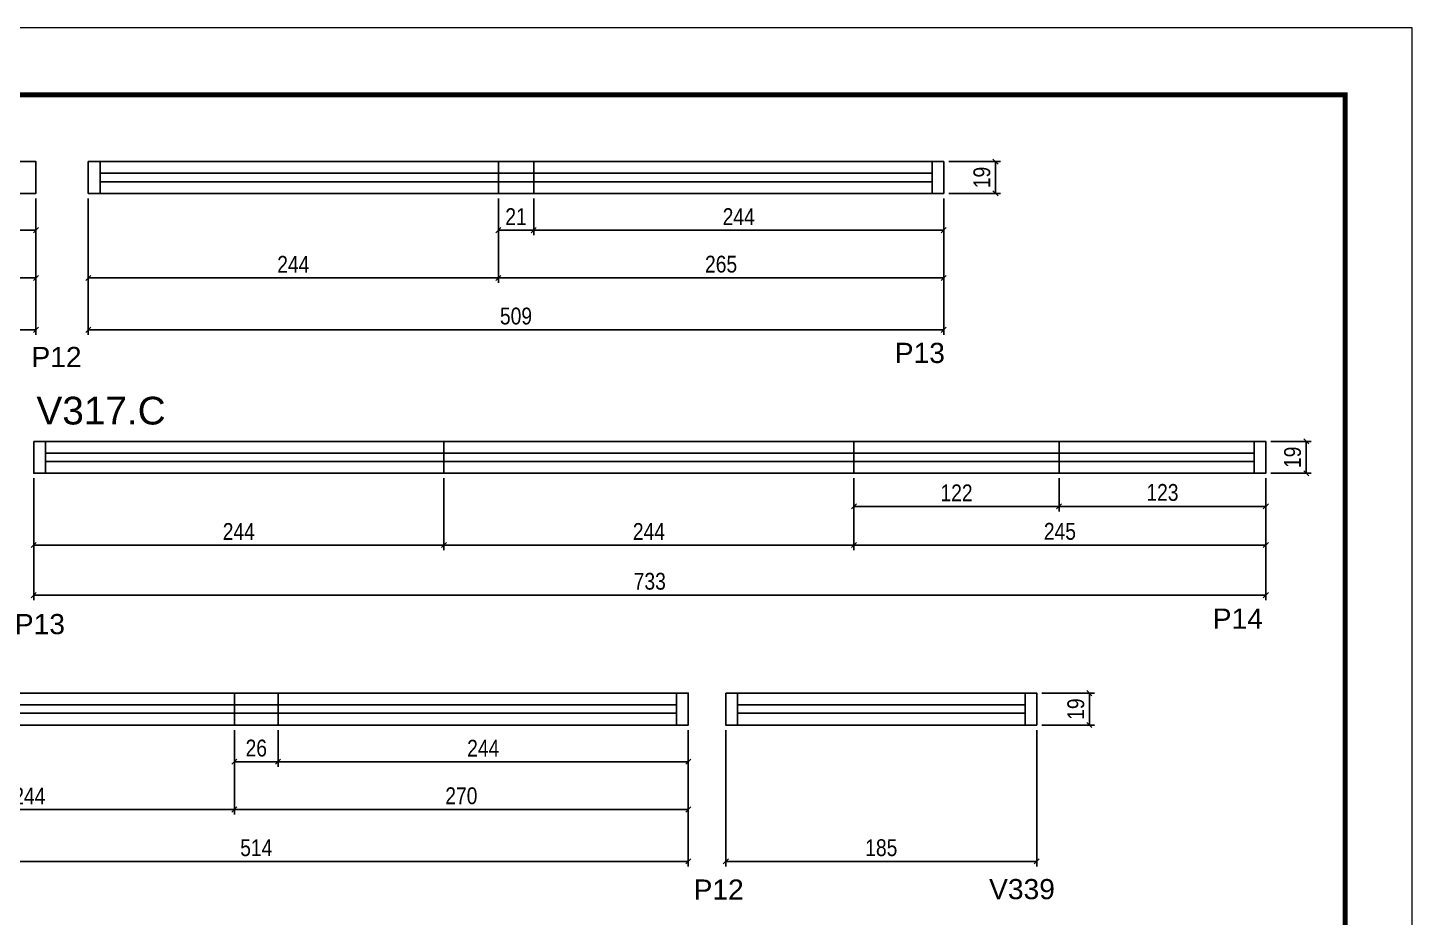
# Model space of a CAD drawing. Extents: x 3090 to 9343, y 762 to 5258.
# Drawn here: x 8520 to 9343, y 3580 to 4109 of the extents above; entities that cross this region are included whole.
import ezdxf

# ---------------------------------------------------------------- set-up
doc = ezdxf.new("R2010")
doc.units = 0
doc.linetypes.add('DASHED', pattern=[0.75, 0.5, -0.25])
for name, color, linetype in [('5', 5, 'Continuous'), ('COTA', 241, 'Continuous'), ('NOMENCLATURA', 7, 'Continuous'), ('Painéis', 200, 'Continuous'), ('SARR_2.2x7', 40, 'Continuous')]:
    doc.layers.add(name, color=color, linetype=linetype)
for name, color, linetype, lineweight in [('Folhas', 255, 'Continuous', 9), ('Romaneio', 3, 'Continuous', 13), ('SARRAFO DE PRESSAO', 251, 'DASHED', 9)]:
    doc.layers.add(name, color=color, linetype=linetype, lineweight=lineweight)
doc.styles.add('COTA TECNICA-50', font='techl___.ttf', dxfattribs={"height": 10})
doc.styles.get("Standard").update_dxf_attribs({"font": 'arial.ttf'})
doc.dimstyles.new('COTA PAINEL-50', dxfattribs={"dimtxt": 10, "dimasz": 3, "dimexe": 3, "dimexo": 3, "dimgap": 3, "dimtad": 1, "dimdec": 1, "dimzin": 12, "dimdsep": 46, "dimtxsty": 'COTA TECNICA-50', "dimblk1": 'OBLIQUE', "dimblk2": 'OBLIQUE', "dimsah": 1, "dimcen": 0.9, "dimclrd": 4, "dimclre": 4, "dimclrt": 240, "dimadec": 1, "dimazin": 3, "dimtfac": 1, "dimtdec": 1, "dimtmove": 0, "dimatfit": 3, "dimfxl": 1, "dimtolj": 1, "dimtzin": 12, "dimarcsym": 0})

# ---------------------------------------------------------------- blocks, each defined once
blk = doc.blocks.new('9999999999')
at = {"layer": 'Folhas'}
blk.add_lwpolyline([(98138.98, 34190.21), (99623.98, 34190.21), (99623.98, 35240.21), (98138.98, 35240.21)], close=True, dxfattribs=at)
at = {"layer": 'Folhas', "color": 30, "const_width": 3}
blk.add_lwpolyline([(98213.98, 34230.21), (99583.98, 34230.21), (99583.98, 35200.21), (98213.98, 35200.21)], close=True, dxfattribs=at)
blk = doc.blocks.new('_Oblique')
at = {"color": 0, "linetype": 'ByBlock', "lineweight": -2}
blk.add_line((-0.5, -0.5), (0.5, 0.5), dxfattribs=at)
blk = doc.blocks.new('*D254')
at = {"layer": 'COTA', "color": 4, "linetype": 'ByBlock', "lineweight": -2, "transparency": 16777216}
for p, q in [((8935.02, 3691.14), (8935.02, 3610.01)), ((9120.02, 3691.14), (9120.02, 3610.01)), ((9120.02, 3613.01), (8935.02, 3613.01))]:
    blk.add_line(p, q, dxfattribs=at)
at = {"layer": 'Defpoints', "color": 0, "linetype": 'ByBlock', "transparency": 16777216}
for p in [(8935.02, 3694.14), (9120.02, 3694.14), (8935.02, 3613.01)]:
    blk.add_point(p, dxfattribs=at)
at = {"layer": 'COTA', "color": 4, "linetype": 'ByBlock', "lineweight": -2, "transparency": 16777216, "xscale": 3, "yscale": 3, "zscale": 3, "rotation": 180}
blk.add_blockref('_Oblique', (8935.02, 3613.01), dxfattribs=at)
at = {"layer": 'COTA', "color": 4, "linetype": 'ByBlock', "lineweight": -2, "transparency": 16777216, "xscale": 3, "yscale": 3, "zscale": 3}
blk.add_blockref('_Oblique', (9120.02, 3613.01), dxfattribs=at)
at = {"layer": 'COTA', "color": 240, "linetype": 'ByBlock', "transparency": 16777216, "insert": (9027.52, 3621.14), "char_height": 10, "attachment_point": 5, "style": 'COTA TECNICA-50'}
blk.add_mtext('\\A1;185', dxfattribs=at)
blk = doc.blocks.new('*D255')
at = {"layer": 'Defpoints', "color": 0, "linetype": 'ByBlock', "transparency": 16777216}
for p in [(9120.02, 3713.14), (9151.36, 3713.14), (9120.02, 3694.14)]:
    blk.add_point(p, dxfattribs=at)
at = {"layer": 'Romaneio', "color": 4, "linetype": 'ByBlock', "lineweight": -2, "transparency": 16777216}
for p, q in [((9123.02, 3713.14), (9154.36, 3713.14)), ((9151.36, 3694.14), (9151.36, 3713.14)), ((9123.02, 3694.14), (9154.36, 3694.14))]:
    blk.add_line(p, q, dxfattribs=at)
at = {"layer": 'Romaneio', "color": 4, "linetype": 'ByBlock', "lineweight": -2, "transparency": 16777216, "xscale": 3, "yscale": 3, "zscale": 3}
for p, rotation in [((9151.36, 3713.14), 90), ((9151.36, 3694.14), 270)]:
    blk.add_blockref('_Oblique', p, dxfattribs=dict(at, rotation=rotation))
at = {"layer": 'Romaneio', "color": 240, "linetype": 'ByBlock', "transparency": 16777216, "insert": (9143.27, 3703.64), "char_height": 10, "attachment_point": 5, "rotation": 90, "style": 'COTA TECNICA-50'}
blk.add_mtext('\\A1;19', dxfattribs=at)
blk = doc.blocks.new('*D264')
at = {"layer": 'COTA', "color": 4, "linetype": 'ByBlock', "lineweight": -2, "transparency": 16777216}
for p, q in [((8280.6, 4007.46), (8280.6, 3985.63)), ((8524.6, 4007.46), (8524.6, 3985.63)), ((8280.6, 3988.63), (8524.6, 3988.63))]:
    blk.add_line(p, q, dxfattribs=at)
at = {"layer": 'Defpoints', "color": 0, "linetype": 'ByBlock', "transparency": 16777216}
for p in [(8280.6, 4010.46), (8524.6, 4010.46), (8524.6, 3988.63)]:
    blk.add_point(p, dxfattribs=at)
at = {"layer": 'COTA', "color": 4, "linetype": 'ByBlock', "lineweight": -2, "transparency": 16777216, "xscale": 3, "yscale": 3, "zscale": 3, "rotation": 180}
blk.add_blockref('_Oblique', (8280.6, 3988.63), dxfattribs=at)
at = {"layer": 'COTA', "color": 4, "linetype": 'ByBlock', "lineweight": -2, "transparency": 16777216, "xscale": 3, "yscale": 3, "zscale": 3}
blk.add_blockref('_Oblique', (8524.6, 3988.63), dxfattribs=at)
at = {"layer": 'COTA', "color": 240, "linetype": 'ByBlock', "transparency": 16777216, "insert": (8402.6, 3996.7), "char_height": 10, "attachment_point": 5, "style": 'COTA TECNICA-50'}
blk.add_mtext('\\A1;244', dxfattribs=at)
blk = doc.blocks.new('*D265')
at = {"layer": 'COTA', "color": 4, "linetype": 'ByBlock', "lineweight": -2, "transparency": 16777216}
for p, q in [((8254.6, 4007.46), (8254.6, 3957.24)), ((8524.6, 4007.46), (8524.6, 3957.24)), ((8524.6, 3960.24), (8254.6, 3960.24))]:
    blk.add_line(p, q, dxfattribs=at)
at = {"layer": 'Defpoints', "color": 0, "linetype": 'ByBlock', "transparency": 16777216}
for p in [(8254.6, 4010.46), (8524.6, 4010.46), (8254.6, 3960.24)]:
    blk.add_point(p, dxfattribs=at)
at = {"layer": 'COTA', "color": 4, "linetype": 'ByBlock', "lineweight": -2, "transparency": 16777216, "xscale": 3, "yscale": 3, "zscale": 3}
for p, rotation in [((8254.6, 3960.24), 180.0000022456254), ((8524.6, 3960.24), 2.245625445596033e-06)]:
    blk.add_blockref('_Oblique', p, dxfattribs=dict(at, rotation=rotation))
at = {"layer": 'COTA', "color": 240, "linetype": 'ByBlock', "transparency": 16777216, "insert": (8389.6, 3968.34), "char_height": 10, "attachment_point": 5, "rotation": 0, "style": 'COTA TECNICA-50'}
blk.add_mtext('\\A1;270', dxfattribs=at)
blk = doc.blocks.new('*D194')
at = {"layer": 'COTA', "color": 4, "linetype": 'ByBlock', "lineweight": -2, "transparency": 16777216}
for p, q in [((8555.71, 4007.46), (8555.71, 3957.24)), ((8799.71, 4007.46), (8799.71, 3957.24)), ((8555.71, 3960.24), (8799.71, 3960.24))]:
    blk.add_line(p, q, dxfattribs=at)
at = {"layer": 'Defpoints', "color": 0, "linetype": 'ByBlock', "transparency": 16777216}
for p in [(8555.71, 4010.46), (8799.71, 4010.46), (8799.71, 3960.24)]:
    blk.add_point(p, dxfattribs=at)
at = {"layer": 'COTA', "color": 4, "linetype": 'ByBlock', "lineweight": -2, "transparency": 16777216, "xscale": 3, "yscale": 3, "zscale": 3, "rotation": 180}
blk.add_blockref('_Oblique', (8555.71, 3960.24), dxfattribs=at)
at = {"layer": 'COTA', "color": 4, "linetype": 'ByBlock', "lineweight": -2, "transparency": 16777216, "xscale": 3, "yscale": 3, "zscale": 3}
blk.add_blockref('_Oblique', (8799.71, 3960.24), dxfattribs=at)
at = {"layer": 'COTA', "color": 240, "linetype": 'ByBlock', "transparency": 16777216, "insert": (8677.71, 3968.31), "char_height": 10, "attachment_point": 5, "style": 'COTA TECNICA-50'}
blk.add_mtext('\\A1;244', dxfattribs=at)
blk = doc.blocks.new('*D195')
at = {"layer": 'COTA', "color": 4, "linetype": 'ByBlock', "lineweight": -2, "transparency": 16777216}
for p, q in [((8799.71, 4007.46), (8799.71, 3985.63)), ((8820.71, 4007.46), (8820.71, 3985.63)), ((8799.71, 3988.63), (8820.71, 3988.63))]:
    blk.add_line(p, q, dxfattribs=at)
at = {"layer": 'Defpoints', "color": 0, "linetype": 'ByBlock', "transparency": 16777216}
for p in [(8799.71, 4010.46), (8820.71, 4010.46), (8820.71, 3988.63)]:
    blk.add_point(p, dxfattribs=at)
at = {"layer": 'COTA', "color": 4, "linetype": 'ByBlock', "lineweight": -2, "transparency": 16777216, "xscale": 3, "yscale": 3, "zscale": 3, "rotation": 180}
blk.add_blockref('_Oblique', (8799.71, 3988.63), dxfattribs=at)
at = {"layer": 'COTA', "color": 4, "linetype": 'ByBlock', "lineweight": -2, "transparency": 16777216, "xscale": 3, "yscale": 3, "zscale": 3}
blk.add_blockref('_Oblique', (8820.71, 3988.63), dxfattribs=at)
at = {"layer": 'COTA', "color": 240, "linetype": 'ByBlock', "transparency": 16777216, "insert": (8810.21, 3996.69), "char_height": 10, "attachment_point": 5, "style": 'COTA TECNICA-50'}
blk.add_mtext('\\A1;21', dxfattribs=at)
blk = doc.blocks.new('*D196')
at = {"layer": 'COTA', "color": 4, "linetype": 'ByBlock', "lineweight": -2, "transparency": 16777216}
for p, q in [((8820.71, 4007.46), (8820.71, 3985.63)), ((9064.7, 4007.46), (9064.7, 3985.63)), ((8820.71, 3988.63), (9064.7, 3988.63))]:
    blk.add_line(p, q, dxfattribs=at)
at = {"layer": 'Defpoints', "color": 0, "linetype": 'ByBlock', "transparency": 16777216}
for p in [(8820.71, 4010.46), (9064.7, 4010.46), (9064.7, 3988.63)]:
    blk.add_point(p, dxfattribs=at)
at = {"layer": 'COTA', "color": 4, "linetype": 'ByBlock', "lineweight": -2, "transparency": 16777216, "xscale": 3, "yscale": 3, "zscale": 3, "rotation": 180}
blk.add_blockref('_Oblique', (8820.71, 3988.63), dxfattribs=at)
at = {"layer": 'COTA', "color": 4, "linetype": 'ByBlock', "lineweight": -2, "transparency": 16777216, "xscale": 3, "yscale": 3, "zscale": 3}
blk.add_blockref('_Oblique', (9064.7, 3988.63), dxfattribs=at)
at = {"layer": 'COTA', "color": 240, "linetype": 'ByBlock', "transparency": 16777216, "insert": (8942.7, 3996.7), "char_height": 10, "attachment_point": 5, "style": 'COTA TECNICA-50'}
blk.add_mtext('\\A1;244', dxfattribs=at)
blk = doc.blocks.new('*D197')
at = {"layer": 'COTA', "color": 4, "linetype": 'ByBlock', "lineweight": -2, "transparency": 16777216}
for p, q in [((8799.71, 4007.46), (8799.71, 3957.24)), ((9064.7, 4007.46), (9064.7, 3957.24)), ((9064.7, 3960.24), (8799.71, 3960.24))]:
    blk.add_line(p, q, dxfattribs=at)
at = {"layer": 'Defpoints', "color": 0, "linetype": 'ByBlock', "transparency": 16777216}
for p in [(8799.71, 4010.46), (9064.7, 4010.46), (8799.71, 3960.24)]:
    blk.add_point(p, dxfattribs=at)
at = {"layer": 'COTA', "color": 4, "linetype": 'ByBlock', "lineweight": -2, "transparency": 16777216, "xscale": 3, "yscale": 3, "zscale": 3}
for p, rotation in [((8799.71, 3960.24), 180.0000022879957), ((9064.7, 3960.24), 2.287995712890734e-06)]:
    blk.add_blockref('_Oblique', p, dxfattribs=dict(at, rotation=rotation))
at = {"layer": 'COTA', "color": 240, "linetype": 'ByBlock', "transparency": 16777216, "insert": (8932.2, 3968.35), "char_height": 10, "attachment_point": 5, "rotation": 0, "style": 'COTA TECNICA-50'}
blk.add_mtext('\\A1;265', dxfattribs=at)
blk = doc.blocks.new('*D30')
at = {"layer": 'COTA', "color": 4, "linetype": 'ByBlock', "lineweight": -2, "transparency": 16777216}
for p, q in [((9067.7, 4029.46), (9098.46, 4029.46)), ((9095.46, 4029.46), (9095.46, 4010.46)), ((9067.7, 4010.46), (9098.46, 4010.46))]:
    blk.add_line(p, q, dxfattribs=at)
at = {"layer": 'Defpoints', "color": 0, "linetype": 'ByBlock', "transparency": 16777216}
for p in [(9064.7, 4029.46), (9064.7, 4010.46), (9095.46, 4010.46)]:
    blk.add_point(p, dxfattribs=at)
at = {"layer": 'COTA', "color": 4, "linetype": 'ByBlock', "lineweight": -2, "transparency": 16777216, "xscale": 3, "yscale": 3, "zscale": 3}
for p, rotation in [((9095.46, 4029.46), 90), ((9095.46, 4010.46), 270)]:
    blk.add_blockref('_Oblique', p, dxfattribs=dict(at, rotation=rotation))
at = {"layer": 'COTA', "color": 240, "linetype": 'ByBlock', "transparency": 16777216, "insert": (9087.38, 4019.96), "char_height": 10, "attachment_point": 5, "rotation": 90, "style": 'COTA TECNICA-50'}
blk.add_mtext('\\A1;19', dxfattribs=at)
blk = doc.blocks.new('*D201')
at = {"layer": 'COTA', "color": 4, "linetype": 'ByBlock', "lineweight": -2, "transparency": 16777216}
for p, q in [((8523.28, 3840.97), (8523.28, 3798.27)), ((8767.28, 3840.97), (8767.28, 3798.27)), ((8523.28, 3801.27), (8767.28, 3801.27))]:
    blk.add_line(p, q, dxfattribs=at)
at = {"layer": 'Defpoints', "color": 0, "linetype": 'ByBlock', "transparency": 16777216}
for p in [(8523.28, 3843.97), (8767.28, 3843.97), (8767.28, 3801.27)]:
    blk.add_point(p, dxfattribs=at)
at = {"layer": 'COTA', "color": 4, "linetype": 'ByBlock', "lineweight": -2, "transparency": 16777216, "xscale": 3, "yscale": 3, "zscale": 3, "rotation": 180}
blk.add_blockref('_Oblique', (8523.28, 3801.27), dxfattribs=at)
at = {"layer": 'COTA', "color": 4, "linetype": 'ByBlock', "lineweight": -2, "transparency": 16777216, "xscale": 3, "yscale": 3, "zscale": 3}
blk.add_blockref('_Oblique', (8767.28, 3801.27), dxfattribs=at)
at = {"layer": 'COTA', "color": 240, "linetype": 'ByBlock', "transparency": 16777216, "insert": (8645.28, 3809.35), "char_height": 10, "attachment_point": 5, "style": 'COTA TECNICA-50'}
blk.add_mtext('\\A1;244', dxfattribs=at)
blk = doc.blocks.new('*D202')
at = {"layer": 'COTA', "color": 4, "linetype": 'ByBlock', "lineweight": -2, "transparency": 16777216}
for p, q in [((8767.28, 3840.97), (8767.28, 3798.27)), ((9011.28, 3840.97), (9011.28, 3798.27)), ((8767.28, 3801.27), (9011.28, 3801.27))]:
    blk.add_line(p, q, dxfattribs=at)
at = {"layer": 'Defpoints', "color": 0, "linetype": 'ByBlock', "transparency": 16777216}
for p in [(8767.28, 3843.97), (9011.28, 3843.97), (9011.28, 3801.27)]:
    blk.add_point(p, dxfattribs=at)
at = {"layer": 'COTA', "color": 4, "linetype": 'ByBlock', "lineweight": -2, "transparency": 16777216, "xscale": 3, "yscale": 3, "zscale": 3, "rotation": 180}
blk.add_blockref('_Oblique', (8767.28, 3801.27), dxfattribs=at)
at = {"layer": 'COTA', "color": 4, "linetype": 'ByBlock', "lineweight": -2, "transparency": 16777216, "xscale": 3, "yscale": 3, "zscale": 3}
blk.add_blockref('_Oblique', (9011.28, 3801.27), dxfattribs=at)
at = {"layer": 'COTA', "color": 240, "linetype": 'ByBlock', "transparency": 16777216, "insert": (8889.28, 3809.35), "char_height": 10, "attachment_point": 5, "style": 'COTA TECNICA-50'}
blk.add_mtext('\\A1;244', dxfattribs=at)
blk = doc.blocks.new('*D203')
at = {"layer": 'COTA', "color": 4, "linetype": 'ByBlock', "lineweight": -2, "transparency": 16777216}
for p, q in [((9011.28, 3840.97), (9011.28, 3798.27)), ((9256.28, 3840.97), (9256.28, 3798.27)), ((9011.28, 3801.27), (9256.28, 3801.27))]:
    blk.add_line(p, q, dxfattribs=at)
at = {"layer": 'Defpoints', "color": 0, "linetype": 'ByBlock', "transparency": 16777216}
for p in [(9011.28, 3843.97), (9256.28, 3843.97), (9256.28, 3801.27)]:
    blk.add_point(p, dxfattribs=at)
at = {"layer": 'COTA', "color": 4, "linetype": 'ByBlock', "lineweight": -2, "transparency": 16777216, "xscale": 3, "yscale": 3, "zscale": 3, "rotation": 180}
blk.add_blockref('_Oblique', (9011.28, 3801.27), dxfattribs=at)
at = {"layer": 'COTA', "color": 4, "linetype": 'ByBlock', "lineweight": -2, "transparency": 16777216, "xscale": 3, "yscale": 3, "zscale": 3}
blk.add_blockref('_Oblique', (9256.28, 3801.27), dxfattribs=at)
at = {"layer": 'COTA', "color": 240, "linetype": 'ByBlock', "transparency": 16777216, "insert": (9133.78, 3809.38), "char_height": 10, "attachment_point": 5, "style": 'COTA TECNICA-50'}
blk.add_mtext('\\A1;245', dxfattribs=at)
blk = doc.blocks.new('*D204')
at = {"layer": 'COTA', "color": 4, "linetype": 'ByBlock', "lineweight": -2, "transparency": 16777216}
for p, q in [((9011.28, 3840.97), (9011.28, 3821.29)), ((9133.28, 3840.97), (9133.28, 3821.29)), ((9011.28, 3824.29), (9133.28, 3824.29))]:
    blk.add_line(p, q, dxfattribs=at)
at = {"layer": 'Defpoints', "color": 0, "linetype": 'ByBlock', "transparency": 16777216}
for p in [(9011.28, 3843.97), (9133.28, 3843.97), (9133.28, 3824.29)]:
    blk.add_point(p, dxfattribs=at)
at = {"layer": 'COTA', "color": 4, "linetype": 'ByBlock', "lineweight": -2, "transparency": 16777216, "xscale": 3, "yscale": 3, "zscale": 3}
for p, rotation in [((9011.28, 3824.29), 180.0000727987055), ((9133.28, 3824.29), 7.279870543824064e-05)]:
    blk.add_blockref('_Oblique', p, dxfattribs=dict(at, rotation=rotation))
at = {"layer": 'COTA', "color": 240, "linetype": 'ByBlock', "transparency": 16777216, "insert": (9072.28, 3832.35), "char_height": 10, "attachment_point": 5, "rotation": 0.00007, "style": 'COTA TECNICA-50'}
blk.add_mtext('\\A1;122', dxfattribs=at)
blk = doc.blocks.new('*D205')
at = {"layer": 'COTA', "color": 4, "linetype": 'ByBlock', "lineweight": -2, "transparency": 16777216}
for p, q in [((9133.28, 3840.97), (9133.28, 3821.29)), ((9256.28, 3840.97), (9256.28, 3821.29)), ((9133.28, 3824.29), (9256.28, 3824.29))]:
    blk.add_line(p, q, dxfattribs=at)
at = {"layer": 'Defpoints', "color": 0, "linetype": 'ByBlock', "transparency": 16777216}
for p in [(9133.28, 3843.97), (9256.28, 3843.97), (9256.28, 3824.29)]:
    blk.add_point(p, dxfattribs=at)
at = {"layer": 'COTA', "color": 4, "linetype": 'ByBlock', "lineweight": -2, "transparency": 16777216, "xscale": 3, "yscale": 3, "zscale": 3, "rotation": 180}
blk.add_blockref('_Oblique', (9133.28, 3824.29), dxfattribs=at)
at = {"layer": 'COTA', "color": 4, "linetype": 'ByBlock', "lineweight": -2, "transparency": 16777216, "xscale": 3, "yscale": 3, "zscale": 3}
blk.add_blockref('_Oblique', (9256.28, 3824.29), dxfattribs=at)
at = {"layer": 'COTA', "color": 240, "linetype": 'ByBlock', "transparency": 16777216, "insert": (9194.78, 3832.51), "char_height": 10, "attachment_point": 5, "style": 'COTA TECNICA-50'}
blk.add_mtext('\\A1;123', dxfattribs=at)
blk = doc.blocks.new('*D206')
at = {"layer": 'COTA', "color": 4, "linetype": 'ByBlock', "lineweight": -2, "transparency": 16777216}
for p, q in [((9259.28, 3862.97), (9283.31, 3862.97)), ((9280.31, 3862.97), (9280.31, 3843.97)), ((9259.28, 3843.97), (9283.31, 3843.97))]:
    blk.add_line(p, q, dxfattribs=at)
at = {"layer": 'Defpoints', "color": 0, "linetype": 'ByBlock', "transparency": 16777216}
for p in [(9256.28, 3862.97), (9256.28, 3843.97), (9280.31, 3843.97)]:
    blk.add_point(p, dxfattribs=at)
at = {"layer": 'COTA', "color": 4, "linetype": 'ByBlock', "lineweight": -2, "transparency": 16777216, "xscale": 3, "yscale": 3, "zscale": 3}
for p, rotation in [((9280.31, 3862.97), 90), ((9280.31, 3843.97), 270)]:
    blk.add_blockref('_Oblique', p, dxfattribs=dict(at, rotation=rotation))
at = {"layer": 'COTA', "color": 240, "linetype": 'ByBlock', "transparency": 16777216, "insert": (9272.22, 3853.47), "char_height": 10, "attachment_point": 5, "rotation": 90, "style": 'COTA TECNICA-50'}
blk.add_mtext('\\A1;19', dxfattribs=at)
blk = doc.blocks.new('*D208')
at = {"layer": 'Defpoints', "color": 0, "linetype": 'ByBlock', "transparency": 16777216}
for p in [(8010.6, 4010.46), (8524.6, 4010.46), (8524.6, 3929.33)]:
    blk.add_point(p, dxfattribs=at)
at = {"layer": 'Romaneio', "color": 4, "linetype": 'ByBlock', "lineweight": -2, "transparency": 16777216}
for p, q in [((8010.6, 4007.46), (8010.6, 3926.33)), ((8524.6, 4007.46), (8524.6, 3926.33)), ((8010.6, 3929.33), (8524.6, 3929.33))]:
    blk.add_line(p, q, dxfattribs=at)
at = {"layer": 'Romaneio', "color": 4, "linetype": 'ByBlock', "lineweight": -2, "transparency": 16777216, "xscale": 3, "yscale": 3, "zscale": 3, "rotation": 180}
blk.add_blockref('_Oblique', (8010.6, 3929.33), dxfattribs=at)
at = {"layer": 'Romaneio', "color": 4, "linetype": 'ByBlock', "lineweight": -2, "transparency": 16777216, "xscale": 3, "yscale": 3, "zscale": 3}
blk.add_blockref('_Oblique', (8524.6, 3929.33), dxfattribs=at)
at = {"layer": 'Romaneio', "color": 240, "linetype": 'ByBlock', "transparency": 16777216, "insert": (8267.6, 3937.44), "char_height": 10, "attachment_point": 5, "style": 'COTA TECNICA-50'}
blk.add_mtext('\\A1;514', dxfattribs=at)
blk = doc.blocks.new('*D209')
at = {"layer": 'Defpoints', "color": 0, "linetype": 'ByBlock', "transparency": 16777216}
for p in [(8555.71, 4010.46), (9064.7, 4010.46), (8555.71, 3929.33)]:
    blk.add_point(p, dxfattribs=at)
at = {"layer": 'Romaneio', "color": 4, "linetype": 'ByBlock', "lineweight": -2, "transparency": 16777216}
for p, q in [((8555.71, 4007.46), (8555.71, 3926.33)), ((9064.7, 4007.46), (9064.7, 3926.33)), ((9064.7, 3929.33), (8555.71, 3929.33))]:
    blk.add_line(p, q, dxfattribs=at)
at = {"layer": 'Romaneio', "color": 4, "linetype": 'ByBlock', "lineweight": -2, "transparency": 16777216, "xscale": 3, "yscale": 3, "zscale": 3, "rotation": 180}
blk.add_blockref('_Oblique', (8555.71, 3929.33), dxfattribs=at)
at = {"layer": 'Romaneio', "color": 4, "linetype": 'ByBlock', "lineweight": -2, "transparency": 16777216, "xscale": 3, "yscale": 3, "zscale": 3}
blk.add_blockref('_Oblique', (9064.7, 3929.33), dxfattribs=at)
at = {"layer": 'Romaneio', "color": 240, "linetype": 'ByBlock', "transparency": 16777216, "insert": (8810.2, 3937.47), "char_height": 10, "attachment_point": 5, "style": 'COTA TECNICA-50'}
blk.add_mtext('\\A1;509', dxfattribs=at)
blk = doc.blocks.new('*D211')
at = {"layer": 'Defpoints', "color": 0, "linetype": 'ByBlock', "transparency": 16777216}
for p in [(8523.28, 3843.97), (9256.28, 3843.97), (9256.28, 3771.44)]:
    blk.add_point(p, dxfattribs=at)
at = {"layer": 'Romaneio', "color": 4, "linetype": 'ByBlock', "lineweight": -2, "transparency": 16777216}
for p, q in [((8523.28, 3840.97), (8523.28, 3768.44)), ((9256.28, 3840.97), (9256.28, 3768.44)), ((8523.28, 3771.44), (9256.28, 3771.44))]:
    blk.add_line(p, q, dxfattribs=at)
at = {"layer": 'Romaneio', "color": 4, "linetype": 'ByBlock', "lineweight": -2, "transparency": 16777216, "xscale": 3, "yscale": 3, "zscale": 3, "rotation": 180}
blk.add_blockref('_Oblique', (8523.28, 3771.44), dxfattribs=at)
at = {"layer": 'Romaneio', "color": 4, "linetype": 'ByBlock', "lineweight": -2, "transparency": 16777216, "xscale": 3, "yscale": 3, "zscale": 3}
blk.add_blockref('_Oblique', (9256.28, 3771.44), dxfattribs=at)
at = {"layer": 'Romaneio', "color": 240, "linetype": 'ByBlock', "transparency": 16777216, "insert": (8889.78, 3779.66), "char_height": 10, "attachment_point": 5, "style": 'COTA TECNICA-50'}
blk.add_mtext('\\A1;733', dxfattribs=at)
blk = doc.blocks.new('*D148')
at = {"layer": 'COTA', "color": 4, "linetype": 'ByBlock', "lineweight": -2, "transparency": 16777216}
for p, q in [((8398.68, 3691.14), (8398.68, 3640.91)), ((8642.68, 3691.14), (8642.68, 3640.91)), ((8398.68, 3643.91), (8642.68, 3643.91))]:
    blk.add_line(p, q, dxfattribs=at)
at = {"layer": 'Defpoints', "color": 0, "linetype": 'ByBlock', "transparency": 16777216}
for p in [(8398.68, 3694.14), (8642.68, 3694.14), (8642.68, 3643.91)]:
    blk.add_point(p, dxfattribs=at)
at = {"layer": 'COTA', "color": 4, "linetype": 'ByBlock', "lineweight": -2, "transparency": 16777216, "xscale": 3, "yscale": 3, "zscale": 3, "rotation": 180}
blk.add_blockref('_Oblique', (8398.68, 3643.91), dxfattribs=at)
at = {"layer": 'COTA', "color": 4, "linetype": 'ByBlock', "lineweight": -2, "transparency": 16777216, "xscale": 3, "yscale": 3, "zscale": 3}
blk.add_blockref('_Oblique', (8642.68, 3643.91), dxfattribs=at)
at = {"layer": 'COTA', "color": 240, "linetype": 'ByBlock', "transparency": 16777216, "insert": (8520.68, 3651.99), "char_height": 10, "attachment_point": 5, "style": 'COTA TECNICA-50'}
blk.add_mtext('\\A1;244', dxfattribs=at)
blk = doc.blocks.new('*D149')
at = {"layer": 'COTA', "color": 4, "linetype": 'ByBlock', "lineweight": -2, "transparency": 16777216}
for p, q in [((8642.68, 3691.14), (8642.68, 3669.31)), ((8668.68, 3691.14), (8668.68, 3669.31)), ((8642.68, 3672.31), (8668.68, 3672.31))]:
    blk.add_line(p, q, dxfattribs=at)
at = {"layer": 'Defpoints', "color": 0, "linetype": 'ByBlock', "transparency": 16777216}
for p in [(8642.68, 3694.14), (8668.68, 3694.14), (8668.68, 3672.31)]:
    blk.add_point(p, dxfattribs=at)
at = {"layer": 'COTA', "color": 4, "linetype": 'ByBlock', "lineweight": -2, "transparency": 16777216, "xscale": 3, "yscale": 3, "zscale": 3, "rotation": 180}
blk.add_blockref('_Oblique', (8642.68, 3672.31), dxfattribs=at)
at = {"layer": 'COTA', "color": 4, "linetype": 'ByBlock', "lineweight": -2, "transparency": 16777216, "xscale": 3, "yscale": 3, "zscale": 3}
blk.add_blockref('_Oblique', (8668.68, 3672.31), dxfattribs=at)
at = {"layer": 'COTA', "color": 240, "linetype": 'ByBlock', "transparency": 16777216, "insert": (8655.68, 3680.41), "char_height": 10, "attachment_point": 5, "style": 'COTA TECNICA-50'}
blk.add_mtext('\\A1;26', dxfattribs=at)
blk = doc.blocks.new('*D150')
at = {"layer": 'COTA', "color": 4, "linetype": 'ByBlock', "lineweight": -2, "transparency": 16777216}
for p, q in [((8668.68, 3691.14), (8668.68, 3669.31)), ((8912.68, 3691.14), (8912.68, 3669.31)), ((8668.68, 3672.31), (8912.68, 3672.31))]:
    blk.add_line(p, q, dxfattribs=at)
at = {"layer": 'Defpoints', "color": 0, "linetype": 'ByBlock', "transparency": 16777216}
for p in [(8668.68, 3694.14), (8912.68, 3694.14), (8912.68, 3672.31)]:
    blk.add_point(p, dxfattribs=at)
at = {"layer": 'COTA', "color": 4, "linetype": 'ByBlock', "lineweight": -2, "transparency": 16777216, "xscale": 3, "yscale": 3, "zscale": 3, "rotation": 180}
blk.add_blockref('_Oblique', (8668.68, 3672.31), dxfattribs=at)
at = {"layer": 'COTA', "color": 4, "linetype": 'ByBlock', "lineweight": -2, "transparency": 16777216, "xscale": 3, "yscale": 3, "zscale": 3}
blk.add_blockref('_Oblique', (8912.68, 3672.31), dxfattribs=at)
at = {"layer": 'COTA', "color": 240, "linetype": 'ByBlock', "transparency": 16777216, "insert": (8790.68, 3680.38), "char_height": 10, "attachment_point": 5, "style": 'COTA TECNICA-50'}
blk.add_mtext('\\A1;244', dxfattribs=at)
blk = doc.blocks.new('*D151')
at = {"layer": 'COTA', "color": 4, "linetype": 'ByBlock', "lineweight": -2, "transparency": 16777216}
for p, q in [((8642.68, 3691.14), (8642.68, 3640.91)), ((8912.68, 3691.14), (8912.68, 3640.91)), ((8912.68, 3643.91), (8642.68, 3643.91))]:
    blk.add_line(p, q, dxfattribs=at)
at = {"layer": 'Defpoints', "color": 0, "linetype": 'ByBlock', "transparency": 16777216}
for p in [(8642.68, 3694.14), (8912.68, 3694.14), (8642.68, 3643.91)]:
    blk.add_point(p, dxfattribs=at)
at = {"layer": 'COTA', "color": 4, "linetype": 'ByBlock', "lineweight": -2, "transparency": 16777216, "xscale": 3, "yscale": 3, "zscale": 3}
for p, rotation in [((8642.68, 3643.91), 180.0000022456254), ((8912.68, 3643.91), 2.245625445596033e-06)]:
    blk.add_blockref('_Oblique', p, dxfattribs=dict(at, rotation=rotation))
at = {"layer": 'COTA', "color": 240, "linetype": 'ByBlock', "transparency": 16777216, "insert": (8777.68, 3652.02), "char_height": 10, "attachment_point": 5, "rotation": 0, "style": 'COTA TECNICA-50'}
blk.add_mtext('\\A1;270', dxfattribs=at)
blk = doc.blocks.new('*D152')
at = {"layer": 'Defpoints', "color": 0, "linetype": 'ByBlock', "transparency": 16777216}
for p in [(8398.68, 3694.14), (8912.68, 3694.14), (8912.68, 3613.01)]:
    blk.add_point(p, dxfattribs=at)
at = {"layer": 'Romaneio', "color": 4, "linetype": 'ByBlock', "lineweight": -2, "transparency": 16777216}
for p, q in [((8398.68, 3691.14), (8398.68, 3610.01)), ((8912.68, 3691.14), (8912.68, 3610.01)), ((8398.68, 3613.01), (8912.68, 3613.01))]:
    blk.add_line(p, q, dxfattribs=at)
at = {"layer": 'Romaneio', "color": 4, "linetype": 'ByBlock', "lineweight": -2, "transparency": 16777216, "xscale": 3, "yscale": 3, "zscale": 3, "rotation": 180}
blk.add_blockref('_Oblique', (8398.68, 3613.01), dxfattribs=at)
at = {"layer": 'Romaneio', "color": 4, "linetype": 'ByBlock', "lineweight": -2, "transparency": 16777216, "xscale": 3, "yscale": 3, "zscale": 3}
blk.add_blockref('_Oblique', (8912.68, 3613.01), dxfattribs=at)
at = {"layer": 'Romaneio', "color": 240, "linetype": 'ByBlock', "transparency": 16777216, "insert": (8655.68, 3621.12), "char_height": 10, "attachment_point": 5, "style": 'COTA TECNICA-50'}
blk.add_mtext('\\A1;514', dxfattribs=at)

msp = doc.modelspace()

# ---------------------------------------------------------------- linework, layer by layer
at = {"layer": 'Painéis', "linetype": 'Continuous'}
for points in [[(8280.6, 4029.46), (8524.6, 4029.46), (8524.6, 4010.46), (8280.6, 4010.46)], [(8555.71, 4029.46), (8799.71, 4029.46), (8799.71, 4010.46), (8555.71, 4010.46)], [(8799.71, 4029.46), (8820.71, 4029.46), (8820.71, 4010.46), (8799.71, 4010.46)], [(8820.71, 4029.46), (9064.7, 4029.46), (9064.7, 4010.46), (8820.71, 4010.46)], [(8523.28, 3862.97), (8767.28, 3862.97), (8767.28, 3843.97), (8523.28, 3843.97)], [(8767.28, 3862.97), (9011.28, 3862.97), (9011.28, 3843.97), (8767.28, 3843.97)], [(9011.28, 3862.97), (9133.28, 3862.97), (9133.28, 3843.97), (9011.28, 3843.97)], [(9133.28, 3843.97), (9256.28, 3843.97), (9256.28, 3862.97), (9133.28, 3862.97)], [(8398.68, 3713.14), (8642.68, 3713.14), (8642.68, 3694.14), (8398.68, 3694.14)], [(8642.68, 3713.14), (8668.68, 3713.14), (8668.68, 3694.14), (8642.68, 3694.14)], [(8668.68, 3713.14), (8912.68, 3713.14), (8912.68, 3694.14), (8668.68, 3694.14)], [(8935.02, 3713.14), (9120.02, 3713.14), (9120.02, 3694.14), (8935.02, 3694.14)]]:
    msp.add_lwpolyline(points, close=True, dxfattribs=at)
at = {"layer": 'SARR_2.2x7', "linetype": 'Continuous'}
for p, q in [((8562.71, 4029.46), (8562.71, 4010.46)), ((9057.7, 4029.46), (9057.7, 4010.46)), ((8799.71, 4022.46), (8562.71, 4022.46)), ((8799.71, 4022.46), (9057.7, 4022.46)), ((8562.71, 4017.46), (8799.71, 4017.46)), ((9057.7, 4017.46), (8799.71, 4017.46)), ((8530.28, 3862.97), (8530.28, 3843.97)), ((8767.28, 3855.97), (8530.28, 3855.97)), ((8767.28, 3855.97), (9011.28, 3855.97)), ((9249.28, 3855.97), (9011.28, 3855.97)), ((9249.28, 3862.97), (9249.28, 3843.97)), ((8530.28, 3850.97), (8767.28, 3850.97)), ((9011.28, 3850.97), (8767.28, 3850.97)), ((9011.28, 3850.97), (9249.28, 3850.97)), ((8905.68, 3713.14), (8905.68, 3694.14)), ((8942.02, 3713.14), (8942.02, 3694.14)), ((9113.02, 3713.14), (9113.02, 3694.14)), ((8642.68, 3706.14), (8405.68, 3706.14)), ((8405.68, 3701.14), (8642.68, 3701.14)), ((8642.68, 3706.14), (8905.68, 3706.14)), ((8905.68, 3701.14), (8642.68, 3701.14)), ((8942.02, 3706.14), (9113.02, 3706.14)), ((9113.02, 3701.14), (8942.02, 3701.14))]:
    msp.add_line(p, q, dxfattribs=at)

# ---------------------------------------------------------------- block references
at = {"layer": 'SARRAFO DE PRESSAO', "color": 6, "linetype": 'ByBlock'}
msp.add_blockref('9999999999', (-90280.55, -31131.1), dxfattribs=at)

# ---------------------------------------------------------------- texts
at = {"layer": '5', "linetype": 'Continuous'}
for s, p in [('P13', (9035.53, 3909.6)), ('P12', (8521.93, 3907.17)), ('P13', (8512.05, 3748.23)), ('P14', (9224.71, 3751.49)), ('P12', (8915.86, 3590.27)), ('V339', (9091.65, 3590.55))]:
    msp.add_text(s, height=12, rotation=359.99996, dxfattribs=at).set_placement(p)
at = {"layer": 'NOMENCLATURA', "linetype": 'Continuous'}
msp.add_text('V317.C', height=16.5, dxfattribs=at).set_placement((8524.91, 3873))

# ---------------------------------------------------------------- dimensions: what is measured, and where the dimension line sits
at = {"layer": 'COTA', "linetype": 'ByBlock'}
for p1, p2, distance, picture, middle in [((9064.7, 4029.46), (9064.7, 4010.46), 30.76, '*D30', (9087.38, 4019.96)), ((8524.6, 4010.46), (8254.6, 4010.46), 50.23, '*D265', (8389.6, 3968.34)), ((8280.6, 4010.46), (8524.6, 4010.46), -21.83, '*D264', (8402.6, 3996.7)), ((8555.71, 4010.46), (8799.71, 4010.46), -50.23, '*D194', (8677.71, 3968.31)), ((8799.71, 4010.46), (8820.71, 4010.46), -21.83, '*D195', (8810.21, 3996.69)), ((9064.7, 4010.46), (8799.71, 4010.46), 50.23, '*D197', (8932.2, 3968.35)), ((8820.71, 4010.46), (9064.7, 4010.46), -21.83, '*D196', (8942.7, 3996.7)), ((9256.28, 3862.97), (9256.28, 3843.97), 24.03, '*D206', (9272.22, 3853.47)), ((8523.28, 3843.97), (8767.28, 3843.97), -42.7, '*D201', (8645.28, 3809.35)), ((8767.28, 3843.97), (9011.28, 3843.97), -42.7, '*D202', (8889.28, 3809.35)), ((9011.28, 3843.97), (9256.28, 3843.97), -42.7, '*D203', (9133.78, 3809.38)), ((9011.28, 3843.97), (9133.28, 3843.97), -19.68, '*D204', (9072.28, 3832.35)), ((9133.28, 3843.97), (9256.28, 3843.97), -19.68, '*D205', (9194.78, 3832.51)), ((8398.68, 3694.14), (8642.68, 3694.14), -50.23, '*D148', (8520.68, 3651.99)), ((8642.68, 3694.14), (8668.68, 3694.14), -21.83, '*D149', (8655.68, 3680.41)), ((8912.68, 3694.14), (8642.68, 3694.14), 50.23, '*D151', (8777.68, 3652.02)), ((8668.68, 3694.14), (8912.68, 3694.14), -21.83, '*D150', (8790.68, 3680.38))]:
    dim = msp.add_aligned_dim(p1=p1, p2=p2, distance=distance, dimstyle='COTA PAINEL-50', override={"dimarcsym": 1}, dxfattribs=at)
    dim.commit()
    dim.dimension.update_dxf_attribs({"geometry": picture, "text_midpoint": middle})
dim = msp.add_linear_dim(base=(8935.02, 3613.01), p1=(9120.02, 3694.14), p2=(8935.02, 3694.14), dimstyle='COTA PAINEL-50', override={"dimarcsym": 1}, dxfattribs=at)
dim.commit()
dim.dimension.update_dxf_attribs({"geometry": '*D254', "text_midpoint": (9027.52, 3621.14)})
at = {"layer": 'Romaneio', "linetype": 'ByBlock'}
for base, p1, p2, picture, middle in [((8524.6, 3929.33), (8010.6, 4010.46), (8524.6, 4010.46), '*D208', (8267.6, 3937.44)), ((8555.71, 3929.33), (9064.7, 4010.46), (8555.71, 4010.46), '*D209', (8810.2, 3937.47)), ((9256.28, 3771.44), (8523.28, 3843.97), (9256.28, 3843.97), '*D211', (8889.78, 3779.66)), ((8912.68, 3613.01), (8398.68, 3694.14), (8912.68, 3694.14), '*D152', (8655.68, 3621.12))]:
    dim = msp.add_linear_dim(base=base, p1=p1, p2=p2, dimstyle='COTA PAINEL-50', override={"dimarcsym": 1}, dxfattribs=at)
    dim.commit()
    dim.dimension.update_dxf_attribs({"geometry": picture, "text_midpoint": middle})
dim = msp.add_linear_dim(base=(9151.36, 3713.14), p1=(9120.02, 3694.14), p2=(9120.02, 3713.14), angle=90, dimstyle='COTA PAINEL-50', override={"dimarcsym": 1}, dxfattribs=at)
dim.commit()
dim.dimension.update_dxf_attribs({"geometry": '*D255', "text_midpoint": (9143.27, 3703.64)})

doc.saveas('drawing.dxf')
